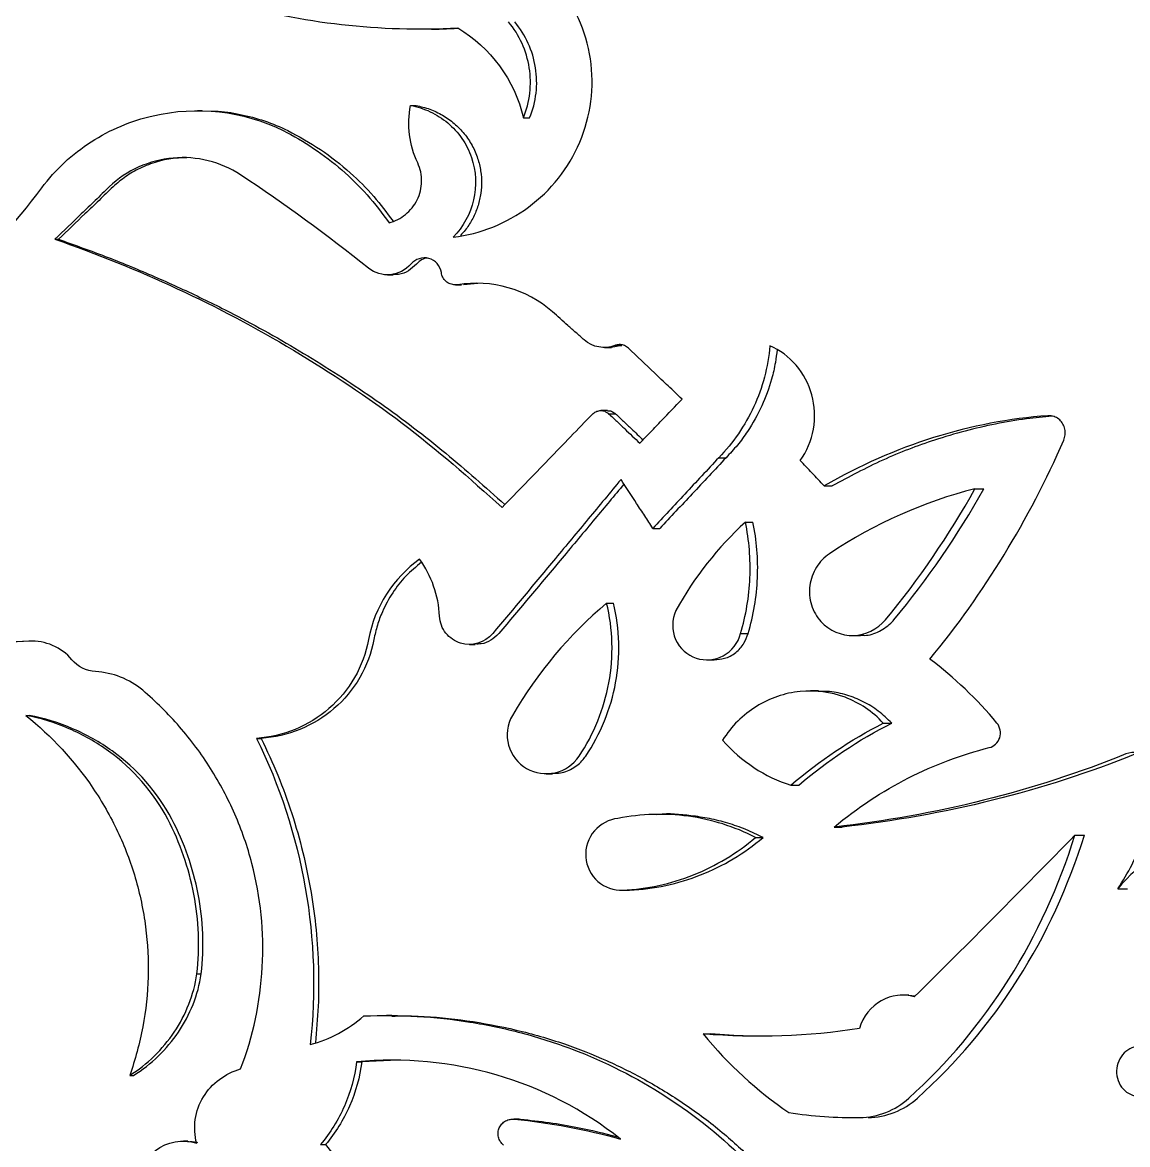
# Model space of a CAD drawing. Header units: millimetres. Extents: x 8 to 586, y 8 to 412.
# Drawn here: x 250.58 to 261.48, y 246.05 to 257.11 of the extents above; entities that cross this region are included whole.
import ezdxf

# ---------------------------------------------------------------- set-up
doc = ezdxf.new("R2010")
doc.units = ezdxf.units.MM
doc.layers.add('OUTLINE', color=7, linetype='Continuous', lineweight=25)

msp = doc.modelspace()

# ---------------------------------------------------------------- linework, layer by layer
at = {"layer": 'OUTLINE'}
for p, q in [((254.50418, 257.0429), (254.55987, 257.0429)), ((254.40645, 256.28912), (254.46124, 256.28912)), ((252.34831, 256.2374), (252.30542, 256.2374)), ((255.52031, 256.16594), (255.58164, 256.16594)), ((250.90006, 254.97036), (250.93428, 254.97036)), ((254.17938, 254.61879), (254.23423, 254.61879)), ((254.84975, 254.52033), (254.90873, 254.52033)), ((255.07167, 254.53444), (254.93053, 254.52212)), ((256.32035, 253.90296), (256.38788, 253.90296)), ((256.4895, 253.92276), (256.38685, 253.90334)), ((256.42276, 253.92276), (256.4895, 253.92276)), ((256.34921, 253.28107), (256.28219, 253.28107)), ((256.36066, 253.25061), (256.42707, 253.25061)), ((257.44585, 252.81644), (257.51866, 252.81644)), ((258.48733, 252.53788), (258.5663, 252.53788)), ((259.97261, 252.51028), (260.06033, 252.51028)), ((256.79586, 252.12039), (256.86488, 252.12039)), ((257.70949, 252.18234), (257.78389, 252.18234)), ((256.34099, 251.38363), (256.40737, 251.38363)), ((257.66223, 251.08443), (257.73642, 251.08443)), ((258.76409, 251.06393), (258.84535, 251.06393)), ((254.98696, 250.97607), (255.04577, 250.97607)), ((257.32986, 250.82395), (257.4026, 250.82395)), ((258.42871, 250.51725), (258.34979, 250.51725)), ((250.61352, 250.27692), (250.64616, 250.27692)), ((259.06903, 250.19953), (259.15155, 250.19953)), ((252.88874, 250.04916), (252.93481, 250.04916)), ((255.74425, 249.70207), (255.80762, 249.70207)), ((258.15732, 249.58858), (258.2345, 249.58858)), ((256.92792, 249.30121), (256.85562, 249.30121)), ((258.58478, 249.1757), (258.6645, 249.1757)), ((260.95892, 249.09733), (261.05266, 249.09733)), ((257.80891, 249.07377), (257.88405, 249.07377)), ((256.50022, 248.55347), (256.56767, 248.55347)), ((261.38149, 248.56563), (261.47776, 248.56563)), ((252.30117, 247.72775), (252.34384, 247.72775)), ((259.32077, 247.51796), (259.23651, 247.51796)), ((259.38101, 247.50932), (259.31993, 247.51473)), ((254.22347, 247.31827), (254.16895, 247.31827)), ((257.29361, 247.13638), (257.36582, 247.13638)), ((253.87409, 246.86103), (253.92609, 246.86103)), ((254.28284, 246.87642), (253.92609, 246.86103)), ((251.63745, 246.72759), (251.67622, 246.72759)), ((255.47987, 246.29715), (255.42454, 246.29715)), ((255.43075, 246.29666), (255.49198, 246.29666)), ((258.78912, 246.31228), (258.87166, 246.31228)), ((252.21078, 246.07989), (252.16851, 246.07989)), ((253.51921, 246.04608), (253.56913, 246.04608))]:
    msp.add_line(p, q, dxfattribs=at)
for points, knots in [([(250.49279, 258.3164), (250.81648, 258.08848), (251.15467, 257.89161), (251.85776, 257.55643), (252.22594, 257.41735), (252.97119, 257.20446), (253.34741, 257.13016), (254.10646, 257.04391), (254.4913, 257.03215), (254.8739, 257.0529)], [0, 0, 0, 0, 0.25, 0.25, 0.5, 0.5, 0.75, 0.75, 1, 1, 1, 1]), ([(254.82842, 254.99025), (254.96279, 255.00728), (255.09236, 255.04074), (255.3421, 255.14016), (255.46246, 255.20691), (255.67952, 255.3676), (255.77943, 255.46378), (255.95014, 255.67937), (256.02068, 255.79739), (256.13018, 256.05539), (256.16678, 256.19034), (256.20257, 256.46766), (256.20119, 256.6101), (256.16027, 256.88527), (256.12004, 257.02147), (256.00669, 257.27252), (255.9326, 257.39045), (255.84439, 257.49617)], [0, 0, 0, 0, 0.125, 0.125, 0.25, 0.25, 0.375, 0.375, 0.5, 0.5, 0.625, 0.625, 0.75, 0.75, 0.875, 0.875, 1, 1, 1, 1]), ([(255.52031, 256.16594), (255.58459, 256.32261), (255.6041, 256.4955), (255.55218, 256.82687), (255.48067, 256.98436), (255.37411, 257.11175)], [0, 0, 0, 0, 0.5, 0.5, 1, 1, 1, 1]), ([(255.58165, 256.16594), (255.64628, 256.32258), (255.66595, 256.49561), (255.61359, 256.82721), (255.54153, 256.98461), (255.43456, 257.11175)], [0, 0, 0, 0, 0.5, 0.5, 1, 1, 1, 1]), ([(254.5599, 257.04351), (254.56479, 257.0433), (254.67055, 257.03884), (254.77581, 257.04524), (254.8762, 257.05135)], [0, 0, 0, 0, 0.04626544, 1, 1, 1, 1]), ([(250.77026, 255.47719), (250.90541, 255.65844), (251.06975, 255.80984), (251.44626, 256.05177), (251.65205, 256.13768), (252.2989, 256.28705), (252.75329, 256.23736), (253.14995, 256.04277)], [0, 0, 0, 0, 0.25, 0.25, 0.5, 0.5, 1, 1, 1, 1]), ([(254.47778, 255.72219), (254.43651, 255.80957), (254.40903, 255.90342), (254.38486, 256.09678), (254.38817, 256.19327), (254.40645, 256.28913)], [0, 0, 0, 0, 0.5, 0.5, 1, 1, 1, 1]), ([(254.40645, 256.28913), (254.47407, 256.27645), (254.53899, 256.25615), (254.66276, 256.19842), (254.72156, 256.16061), (254.82648, 256.07231), (254.87422, 256.02048), (254.95328, 255.90588), (254.98468, 255.84369), (255.05358, 255.64189), (255.06082, 255.4952), (254.99716, 255.2196), (254.92608, 255.09163), (254.82842, 254.99025)], [0, 0, 0, 0, 0.125, 0.125, 0.25, 0.25, 0.375, 0.375, 0.5, 0.5, 0.75, 0.75, 1, 1, 1, 1]), ([(254.46124, 256.28912), (254.50675, 256.27841), (254.59773, 256.25698), (254.72535, 256.19601), (254.84074, 256.11372), (254.93947, 256.013), (255.01733, 255.89656), (255.07153, 255.77252), (255.10206, 255.64387), (255.11068, 255.51691), (255.09786, 255.39194), (255.06613, 255.27227), (255.01511, 255.16019), (254.95802, 255.07088), (254.91493, 255.02318), (254.89897, 255.00551)], [0, 0, 0, 0, 0.08636271, 0.17266128, 0.25921747, 0.34574421, 0.42870384, 0.5116483, 0.58785034, 0.66403588, 0.73727254, 0.81052061, 0.88371722, 0.95694158, 1, 1, 1, 1]), ([(252.43988, 256.23232), (252.45337, 256.23267), (252.54991, 256.23512), (252.7278, 256.20257), (252.96961, 256.14368), (253.12155, 256.07637), (253.19736, 256.04278)], [0, 0, 0, 0, 0.05130492, 0.36715041, 0.68422299, 1, 1, 1, 1]), ([(253.14995, 256.04277), (253.35818, 255.93723), (253.55294, 255.80653), (253.90584, 255.49925), (254.06181, 255.32496), (254.19523, 255.13047)], [0, 0, 0, 0, 0.5, 0.5, 1, 1, 1, 1]), ([(253.19736, 256.04278), (253.30631, 255.98275), (253.52421, 255.86269), (253.80517, 255.63932), (254.04559, 255.40265), (254.17264, 255.23189), (254.23426, 255.14907)], [0, 0, 0, 0, 0.27050851, 0.54103174, 0.77737772, 1, 1, 1, 1]), ([(252.73114, 255.60467), (252.53458, 255.73454), (252.30025, 255.79162), (251.83223, 255.74993), (251.60866, 255.65111), (251.43615, 255.48598)], [0, 0, 0, 0, 0.5, 0.5, 1, 1, 1, 1]), ([(252.20075, 255.77129), (252.16396, 255.7716), (252.066, 255.7724), (251.90876, 255.73859), (251.74329, 255.67658), (251.59581, 255.59197), (251.51428, 255.52131), (251.47352, 255.48598)], [0, 0, 0, 0, 0.13859934, 0.36897365, 0.59931316, 0.79967569, 1, 1, 1, 1]), ([(254.19523, 255.13047), (254.25433, 255.14719), (254.30951, 255.17531), (254.40539, 255.2528), (254.44547, 255.3022), (254.50074, 255.41382), (254.51596, 255.47681), (254.5174, 255.6024), (254.50402, 255.66497), (254.47778, 255.72219)], [0, 0, 0, 0, 0.25, 0.25, 0.5, 0.5, 0.75, 0.75, 1, 1, 1, 1]), ([(248.78884, 253.7656), (249.17772, 253.97398), (249.5428, 254.22371), (250.21029, 254.79905), (250.50929, 255.12116), (250.77026, 255.47719)], [0, 0, 0, 0, 0.5, 0.5, 1, 1, 1, 1]), ([(251.43615, 255.48598), (251.39021, 255.44174), (251.34425, 255.39749), (251.29827, 255.35325), (251.2523, 255.30901), (251.20631, 255.26476), (251.1603, 255.22052), (251.0736, 255.13713), (250.98686, 255.05374), (250.90006, 254.97035)], [0, 0, 0, 0, 0.000192735964, 0.000192735964, 0.000192735964, 0.000385471928, 0.000385471928, 0.000385471928, 0.000748702804, 0.000748702804, 0.000748702804, 0.000748702804]), ([(251.47352, 255.48598), (251.42744, 255.44187), (251.38136, 255.39777), (251.33525, 255.35366), (251.28915, 255.30955), (251.24304, 255.26544), (251.19691, 255.22133), (251.10941, 255.13768), (251.02187, 255.05402), (250.93428, 254.97035)], [0, 0, 0, 0, 0.000192735964, 0.000192735964, 0.000192735964, 0.000385471927, 0.000385471927, 0.000385471927, 0.000751018893, 0.000751018893, 0.000751018893, 0.000751018893]), ([(250.90006, 254.97035), (251.31205, 254.82682), (251.71466, 254.66499), (252.4997, 254.30038), (252.88303, 254.09762), (253.62286, 253.65481), (253.98201, 253.41581), (254.66796, 252.89762), (254.98986, 252.61295), (255.30914, 252.32672)], [0, 0, 0, 0, 0.25, 0.25, 0.5, 0.5, 0.75, 0.75, 1, 1, 1, 1]), ([(250.93428, 254.97036), (251.08904, 254.91506), (251.39855, 254.80448), (251.85446, 254.6173), (252.30318, 254.41355), (252.83619, 254.14601), (253.44396, 253.7994), (254.11819, 253.3589), (254.75113, 252.87642), (255.14484, 252.52592), (255.33673, 252.35508)], [0, 0, 0, 0, 0.094761603, 0.189520502, 0.284846525, 0.380173315, 0.535580007, 0.691606615, 0.849692347, 1, 1, 1, 1]), ([(254.71089, 254.64127), (254.70177, 254.70843), (254.65005, 254.76443), (254.52561, 254.7976), (254.45475, 254.77604), (254.41083, 254.72557)], [0, 0, 0, 0, 0.5, 0.5, 1, 1, 1, 1]), ([(254.57271, 254.78293), (254.56826, 254.78279), (254.54357, 254.78202), (254.50458, 254.76252), (254.47768, 254.73695), (254.4657, 254.72556)], [0, 0, 0, 0, 0.10889032, 0.60336044, 1, 1, 1, 1]), ([(254.41083, 254.72557), (254.3592, 254.66489), (254.2854, 254.62743), (254.13209, 254.61287), (254.05334, 254.63594), (253.99149, 254.68461)], [0, 0, 0, 0, 0.5, 0.5, 1, 1, 1, 1]), ([(254.4657, 254.72556), (254.44045, 254.70172), (254.38997, 254.65405), (254.30521, 254.6206), (254.2522, 254.62253), (254.2332, 254.62322)], [0, 0, 0, 0, 0.39111426, 0.78187365, 1, 1, 1, 1]), ([(254.87293, 254.52211), (254.8563, 254.51952), (254.83904, 254.51976), (254.82255, 254.523), (254.80603, 254.52625), (254.78983, 254.5326), (254.77542, 254.54159), (254.76157, 254.55024), (254.74898, 254.56158), (254.73885, 254.57469), (254.72911, 254.5873), (254.72139, 254.60193), (254.71642, 254.61729), (254.71391, 254.62508), (254.71205, 254.63314), (254.71089, 254.64127)], [0, 0, 0, 0, 0.000052610437, 0.000052610437, 0.000052610437, 0.000105355092, 0.000105355092, 0.000105355092, 0.00015606583, 0.00015606583, 0.00015606583, 0.000204824071, 0.000204824071, 0.000204824071, 0.000229251408, 0.000229251408, 0.000229251408, 0.000229251408]), ([(256.11918, 253.9773), (256.09242, 254.00115), (256.06565, 254.02501), (256.03887, 254.04886), (256.01209, 254.07271), (255.98529, 254.09656), (255.95848, 254.12042), (255.90836, 254.16501), (255.8582, 254.20961), (255.80799, 254.2542)], [0, 0, 0, 0, 0.000111459951, 0.000111459951, 0.000111459951, 0.000222919901, 0.000222919901, 0.000222919901, 0.0004313199, 0.0004313199, 0.0004313199, 0.0004313199]), ([(256.55538, 253.89698), (256.54456, 253.90711), (256.53196, 253.91542), (256.51856, 253.92116), (256.50516, 253.92689), (256.49063, 253.9302), (256.47616, 253.93096), (256.46153, 253.93172), (256.44659, 253.92991), (256.4324, 253.92587), (256.42916, 253.92495), (256.42594, 253.92391), (256.42276, 253.92276)], [0, 0, 0, 0, 0.000046148772, 0.000046148772, 0.000046148772, 0.000092286431, 0.000092286431, 0.000092286431, 0.000138890023, 0.000138890023, 0.000138890023, 0.000149422579, 0.000149422579, 0.000149422579, 0.000149422579]), ([(257.08452, 253.39368), (257.03915, 253.43698), (256.99374, 253.48028), (256.9483, 253.52358), (256.90285, 253.56688), (256.85737, 253.61018), (256.81184, 253.65347), (256.72649, 253.73465), (256.641, 253.81582), (256.55538, 253.89698)], [0, 0, 0, 0, 0.000195905756, 0.000195905756, 0.000195905756, 0.000391811513, 0.000391811513, 0.000391811513, 0.000759095372, 0.000759095372, 0.000759095372, 0.000759095372]), ([(257.95096, 253.92054), (257.93284, 253.71108), (257.8777, 253.50625), (257.70614, 253.13364), (257.58809, 252.96211), (257.44585, 252.81643)], [0, 0, 0, 0, 0.5, 0.5, 1, 1, 1, 1]), ([(258.02145, 253.88131), (258.01655, 253.83932), (258.00516, 253.74166), (257.96038, 253.55392), (257.87596, 253.32114), (257.75501, 253.10626), (257.63244, 252.9387), (257.5567, 252.85732), (257.51866, 252.81644)], [0, 0, 0, 0, 0.10435504, 0.24270264, 0.47664479, 0.71728198, 0.8580046, 1, 1, 1, 1]), ([(258.25004, 252.78828), (258.31475, 252.88011), (258.35938, 252.98664), (258.3994, 253.2098), (258.39442, 253.32701), (258.33501, 253.5449), (258.28066, 253.64592), (258.13733, 253.8117), (258.04898, 253.87674), (257.95096, 253.92054)], [0, 0, 0, 0, 0.25, 0.25, 0.5, 0.5, 0.75, 0.75, 1, 1, 1, 1]), ([(256.66796, 252.95933), (256.70377, 252.9966), (256.73956, 253.03386), (256.77533, 253.07112), (256.8111, 253.10838), (256.84686, 253.14565), (256.88259, 253.18291), (256.94997, 253.25317), (257.01728, 253.32343), (257.08452, 253.39368)], [0, 0, 0, 0, 0.000159221101, 0.000159221101, 0.000159221101, 0.000318442202, 0.000318442202, 0.000318442202, 0.000618680764, 0.000618680764, 0.000618680764, 0.000618680764]), ([(255.30914, 252.32672), (255.38596, 252.40563), (255.46271, 252.48455), (255.53937, 252.56346), (255.61604, 252.64237), (255.69263, 252.72128), (255.76914, 252.80019), (255.91336, 252.94892), (256.0573, 253.09765), (256.20093, 253.24636)], [0, 0, 0, 0, 0.00033713665, 0.00033713665, 0.00033713665, 0.00067427331, 0.00067427331, 0.00067427331, 0.00130977163, 0.00130977163, 0.00130977163, 0.00130977163]), ([(256.20093, 253.24636), (256.21061, 253.25605), (256.22195, 253.26416), (256.23407, 253.26996), (256.2462, 253.27576), (256.25944, 253.2794), (256.27267, 253.28061), (256.28579, 253.28181), (256.29926, 253.28064), (256.31199, 253.27724), (256.32491, 253.27379), (256.33741, 253.26794), (256.34852, 253.26022), (256.35275, 253.25729), (256.35681, 253.25407), (256.36066, 253.25061)], [0, 0, 0, 0, 0.000042122339, 0.000042122339, 0.000042122339, 0.000084278057, 0.000084278057, 0.000084278057, 0.000126089647, 0.000126089647, 0.000126089647, 0.000168495777, 0.000168495777, 0.000168495777, 0.00018442889, 0.00018442889, 0.00018442889, 0.00018442889]), ([(256.34869, 253.27975), (256.35873, 253.2795), (256.38235, 253.27893), (256.40884, 253.26566), (256.42325, 253.25377), (256.42707, 253.25061)], [0, 0, 0, 0, 0.3518118, 0.82818984, 1, 1, 1, 1]), ([(256.36066, 253.25061), (256.38715, 253.22555), (256.41363, 253.20049), (256.44009, 253.17542), (256.46656, 253.15036), (256.49301, 253.1253), (256.51945, 253.10024), (256.56899, 253.05327), (256.61849, 253.0063), (256.66795, 252.95933)], [0, 0, 0, 0, 0.000113388069, 0.000113388069, 0.000113388069, 0.000226776139, 0.000226776139, 0.000226776139, 0.000439269856, 0.000439269856, 0.000439269856, 0.000439269856]), ([(256.42707, 253.25061), (256.45362, 253.22563), (256.50672, 253.17568), (256.59787, 253.08984), (256.66236, 253.02898), (256.70038, 252.99309)], [0, 0, 0, 0, 0.29101065, 0.58201981, 1, 1, 1, 1]), ([(260.69278, 253.23054), (260.31514, 253.20316), (259.93692, 253.13094), (259.19437, 252.89843), (258.83364, 252.73962), (258.48734, 252.53788)], [0, 0, 0, 0, 0.5, 0.5, 1, 1, 1, 1]), ([(260.73329, 253.22522), (260.64922, 253.21754), (260.4636, 253.20058), (260.17693, 253.15132), (259.87419, 253.08214), (259.5013, 252.97152), (259.05913, 252.80387), (258.73115, 252.62685), (258.5663, 252.53788)], [0, 0, 0, 0, 0.11347077, 0.25051738, 0.38711511, 0.52416768, 0.76084661, 1, 1, 1, 1]), ([(260.84794, 252.99024), (260.85506, 253.00673), (260.85979, 253.02479), (260.86171, 253.04294), (260.86363, 253.06109), (260.86279, 253.07983), (260.85927, 253.0976), (260.85576, 253.11532), (260.84949, 253.13256), (260.84101, 253.14794), (260.83246, 253.16344), (260.82142, 253.17744), (260.80888, 253.18898), (260.79592, 253.20091), (260.78105, 253.21053), (260.76542, 253.2174), (260.74843, 253.22487), (260.73013, 253.22927), (260.71184, 253.23045), (260.7055, 253.23086), (260.69913, 253.23089), (260.69278, 253.23054)], [0, 0, 0, 0, 0.000054774487, 0.000054774487, 0.000054774487, 0.000109564987, 0.000109564987, 0.000109564987, 0.000164193668, 0.000164193668, 0.000164193668, 0.000219265403, 0.000219265403, 0.000219265403, 0.000276151609, 0.000276151609, 0.000276151609, 0.00033805275, 0.00033805275, 0.00033805275, 0.000359283254, 0.000359283254, 0.000359283254, 0.000359283254]), ([(257.44585, 252.81643), (257.3903, 252.75676), (257.33471, 252.69708), (257.27907, 252.63739), (257.22342, 252.57771), (257.16773, 252.51803), (257.11199, 252.45834), (257.00679, 252.3457), (256.90141, 252.23305), (256.79586, 252.1204)], [0, 0, 0, 0, 0.0002519877, 0.0002519877, 0.0002519877, 0.000503975401, 0.000503975401, 0.000503975401, 0.000979539451, 0.000979539451, 0.000979539451, 0.000979539451]), ([(257.51866, 252.81643), (257.46296, 252.75693), (257.40721, 252.69742), (257.3514, 252.63791), (257.2956, 252.57841), (257.23974, 252.5189), (257.18384, 252.45938), (257.0777, 252.3464), (256.97138, 252.2334), (256.86488, 252.1204)], [0, 0, 0, 0, 0.0002519877, 0.0002519877, 0.0002519877, 0.000503975401, 0.000503975401, 0.000503975401, 0.000982398597, 0.000982398597, 0.000982398597, 0.000982398597]), ([(258.48734, 252.53788), (258.467, 252.55938), (258.44665, 252.58088), (258.42629, 252.60238), (258.40594, 252.62388), (258.38557, 252.64538), (258.36519, 252.66688), (258.32684, 252.70735), (258.28846, 252.74782), (258.25004, 252.78828)], [0, 0, 0, 0, 0.000093050165, 0.000093050165, 0.000093050165, 0.00018610033, 0.00018610033, 0.00018610033, 0.000361244259, 0.000361244259, 0.000361244259, 0.000361244259]), ([(256.48284, 252.60285), (256.37533, 252.47296), (256.26766, 252.34306), (256.15982, 252.21316), (256.05199, 252.08325), (255.94399, 251.95334), (255.83584, 251.82342), (255.6303, 251.57652), (255.4242, 251.32959), (255.21757, 251.08263)], [0, 0, 0, 0, 0.00051667853, 0.00051667853, 0.00051667853, 0.00103335706, 0.00103335706, 0.00103335706, 0.00201527597, 0.00201527597, 0.00201527597, 0.00201527597]), ([(256.51224, 252.55758), (256.41686, 252.4431), (256.2135, 252.19906), (255.80244, 251.70744), (255.48542, 251.33023), (255.27734, 251.08263)], [0, 0, 0, 0, 0.23288096, 0.49646811, 1, 1, 1, 1]), ([(256.79586, 252.1204), (256.76933, 252.16138), (256.74278, 252.20236), (256.71622, 252.24333), (256.68966, 252.28431), (256.66309, 252.32529), (256.6365, 252.36627), (256.58533, 252.44513), (256.53411, 252.52399), (256.48284, 252.60285)], [0, 0, 0, 0, 0.000149972881, 0.000149972881, 0.000149972881, 0.000299945763, 0.000299945763, 0.000299945763, 0.000588575333, 0.000588575333, 0.000588575333, 0.000588575333]), ([(257.66223, 251.08443), (257.71465, 251.26207), (257.74555, 251.44608), (257.76141, 251.81751), (257.74656, 252.00117), (257.70949, 252.18233)], [0, 0, 0, 0, 0.5, 0.5, 1, 1, 1, 1]), ([(257.73642, 251.08443), (257.78911, 251.26201), (257.82021, 251.44603), (257.83614, 251.81753), (257.82119, 252.0012), (257.78389, 252.18233)], [0, 0, 0, 0, 0.5, 0.5, 1, 1, 1, 1]), ([(258.5379, 251.86993), (258.48666, 251.83546), (258.4424, 251.79003), (258.3753, 251.68277), (258.35278, 251.62059), (258.33614, 251.49289), (258.34185, 251.42681), (258.38025, 251.304), (258.41273, 251.24819), (258.53729, 251.11075), (258.65686, 251.06103), (258.89373, 251.06708), (259.01018, 251.12276), (259.09123, 251.21929)], [0, 0, 0, 0, 0.125, 0.125, 0.25, 0.25, 0.375, 0.375, 0.5, 0.5, 0.75, 0.75, 1, 1, 1, 1]), ([(254.51663, 251.78598), (254.46225, 251.74184), (254.35491, 251.65472), (254.22626, 251.48677), (254.13565, 251.32208), (254.07615, 251.16536), (254.05561, 251.07154), (254.04527, 251.02429)], [0, 0, 0, 0, 0.23135189, 0.4566599, 0.68856214, 0.84314842, 1, 1, 1, 1]), ([(256.06933, 249.87454), (256.21527, 250.0924), (256.31648, 250.34099), (256.38665, 250.72812), (256.39722, 250.86176), (256.38959, 251.125), (256.37184, 251.25505), (256.34099, 251.38364)], [0, 0, 0, 0, 0.5, 0.5, 0.75, 0.75, 1, 1, 1, 1]), ([(256.13417, 249.87454), (256.28077, 250.0921), (256.38264, 250.34059), (256.4533, 250.72788), (256.46395, 250.86163), (256.45627, 251.12495), (256.43841, 251.25503), (256.40737, 251.38364)], [0, 0, 0, 0, 0.5, 0.5, 0.75, 0.75, 1, 1, 1, 1]), ([(257.02355, 251.31009), (256.98268, 251.2208), (256.9821, 251.11376), (257.06016, 250.93745), (257.13695, 250.86992), (257.31146, 250.81214), (257.40954, 250.82071), (257.57231, 250.90831), (257.63704, 250.98895), (257.66223, 251.08443)], [0, 0, 0, 0, 0.25, 0.25, 0.5, 0.5, 0.75, 0.75, 1, 1, 1, 1]), ([(255.21757, 251.08263), (255.13987, 250.99043), (255.01002, 250.95521), (254.84406, 251.00633), (254.79317, 251.04013), (254.71879, 251.13372), (254.69635, 251.19191), (254.69295, 251.25309)], [0, 0, 0, 0, 0.5, 0.5, 0.75, 0.75, 1, 1, 1, 1]), ([(258.84572, 251.06895), (258.85817, 251.06744), (258.92138, 251.05977), (259.03419, 251.10119), (259.12759, 251.16642), (259.1682, 251.21285), (259.17383, 251.21929)], [0, 0, 0, 0, 0.10233892, 0.51992825, 0.93345021, 1, 1, 1, 1]), ([(250.65486, 251.00716), (250.4842, 250.99792), (250.13535, 250.97903), (249.46468, 250.93194), (248.96424, 250.88458), (248.64262, 250.85415)], [0, 0, 0, 0, 0.25498908, 0.52121211, 1, 1, 1, 1]), ([(253.99272, 251.02429), (253.96856, 250.8911), (253.92232, 250.76571), (253.78832, 250.53308), (253.70323, 250.43083), (253.5025, 250.25737), (253.38988, 250.1888), (253.14648, 250.08909), (253.01997, 250.05935), (252.88874, 250.04917)], [0, 0, 0, 0, 0.25, 0.25, 0.5, 0.5, 0.75, 0.75, 1, 1, 1, 1]), ([(254.04527, 251.02429), (254.02089, 250.89068), (253.97415, 250.76492), (253.83896, 250.53207), (253.75307, 250.42975), (253.55111, 250.25664), (253.43772, 250.18821), (253.19342, 250.08894), (253.06647, 250.05933), (252.93481, 250.04917)], [0, 0, 0, 0, 0.25, 0.25, 0.5, 0.5, 0.75, 0.75, 1, 1, 1, 1]), ([(255.27734, 251.08263), (255.25253, 251.05908), (255.20296, 251.01202), (255.11882, 250.9784), (255.06557, 250.97997), (255.04568, 250.98056)], [0, 0, 0, 0, 0.38561553, 0.77049068, 1, 1, 1, 1]), ([(257.40228, 250.82704), (257.4363, 250.82872), (257.51154, 250.83242), (257.61583, 250.89013), (257.69832, 250.97812), (257.72449, 251.05114), (257.73642, 251.08443)], [0, 0, 0, 0, 0.22993346, 0.50851213, 0.77592425, 1, 1, 1, 1]), ([(252.73188, 246.7911), (252.85508, 247.11512), (252.9263, 247.44992), (252.9644, 248.14124), (252.92983, 248.48376), (252.79926, 248.98302), (252.74237, 249.14666), (252.6061, 249.45903), (252.52639, 249.60918), (252.34396, 249.89758), (252.24088, 250.0359), (252.01753, 250.29296), (251.89664, 250.41278), (251.76653, 250.52395)], [0, 0, 0, 0, 0.25, 0.25, 0.5, 0.5, 0.625, 0.625, 0.75, 0.75, 0.875, 0.875, 1, 1, 1, 1]), ([(259.06903, 250.19953), (259.01579, 250.25734), (258.95767, 250.3076), (258.83151, 250.39289), (258.76271, 250.42806), (258.55107, 250.50772), (258.39791, 250.52727), (258.17318, 250.50442), (258.09762, 250.4883), (257.95312, 250.43899), (257.88395, 250.40603), (257.68547, 250.28298), (257.57091, 250.17019), (257.48425, 250.0328)], [0, 0, 0, 0, 0.125, 0.125, 0.25, 0.25, 0.5, 0.5, 0.625, 0.625, 0.75, 0.75, 1, 1, 1, 1]), ([(259.15155, 250.19953), (259.10886, 250.24111), (259.02347, 250.32426), (258.87271, 250.41649), (258.71074, 250.47991), (258.56074, 250.51446), (258.46546, 250.51371), (258.42798, 250.51342)], [0, 0, 0, 0, 0.21539174, 0.43078144, 0.6457399, 0.86068047, 1, 1, 1, 1]), ([(250.61352, 250.27692), (250.86987, 250.07037), (251.09071, 249.83193), (251.36664, 249.42392), (251.44879, 249.28008), (251.58809, 248.98482), (251.64604, 248.83229), (251.73857, 248.51742), (251.77325, 248.35385), (251.8155, 248.02768), (251.82356, 247.86402), (251.81442, 247.53563), (251.79702, 247.36964), (251.73611, 247.04396), (251.69285, 246.88427), (251.63745, 246.72758)], [0, 0, 0, 0, 0.25, 0.25, 0.375, 0.375, 0.5, 0.5, 0.625, 0.625, 0.75, 0.75, 0.875, 0.875, 1, 1, 1, 1]), ([(252.01345, 249.2522), (251.87243, 249.52062), (251.66964, 249.75081), (251.30877, 250.01204), (251.17689, 250.08662), (250.90333, 250.20417), (250.76113, 250.24796), (250.61352, 250.27692)], [0, 0, 0, 0, 0.5, 0.5, 0.75, 0.75, 1, 1, 1, 1]), ([(252.05438, 249.2522), (251.91216, 249.52128), (251.70775, 249.75156), (251.34464, 250.01258), (251.21203, 250.08702), (250.93717, 250.20433), (250.79435, 250.24801), (250.64616, 250.27692)], [0, 0, 0, 0, 0.5, 0.5, 0.75, 0.75, 1, 1, 1, 1]), ([(255.41139, 250.27556), (255.36066, 250.18763), (255.34673, 250.07892), (255.40072, 249.88531), (255.46738, 249.80191), (255.63692, 249.70483), (255.73753, 249.69021), (255.92707, 249.73351), (256.01244, 249.79116), (256.06933, 249.87454)], [0, 0, 0, 0, 0.25, 0.25, 0.5, 0.5, 0.75, 0.75, 1, 1, 1, 1]), ([(260.11462, 249.95865), (260.16051, 249.97069), (260.20092, 250.00723), (260.23285, 250.1049), (260.22128, 250.16251), (260.19012, 250.20145)], [0, 0, 0, 0, 0.5, 0.5, 1, 1, 1, 1]), ([(252.88874, 250.04917), (253.11769, 249.58539), (253.27956, 249.08965), (253.45872, 248.06558), (253.4753, 247.54901), (253.41783, 247.03083)], [0, 0, 0, 0, 0.5, 0.5, 1, 1, 1, 1]), ([(252.93481, 250.04916), (252.99133, 249.92898), (253.10469, 249.68795), (253.24043, 249.31133), (253.35032, 248.92527), (253.42896, 248.54145), (253.47917, 248.16215), (253.5024, 247.78778), (253.50175, 247.41541), (253.47936, 247.16854), (253.46843, 247.04796)], [0, 0, 0, 0, 0.12951514, 0.25975375, 0.38927124, 0.51952389, 0.63979611, 0.76006076, 0.88280397, 1, 1, 1, 1]), ([(255.80749, 249.70792), (255.8339, 249.70711), (255.90708, 249.70485), (256.01959, 249.75513), (256.09754, 249.82322), (256.12945, 249.86792), (256.13417, 249.87453)], [0, 0, 0, 0, 0.20884914, 0.5787704, 0.93774117, 1, 1, 1, 1]), ([(258.58478, 249.1757), (258.81302, 249.36613), (259.05896, 249.5281), (259.57436, 249.79076), (259.8412, 249.89043), (260.11462, 249.95865)], [0, 0, 0, 0, 0.5, 0.5, 1, 1, 1, 1]), ([(261.773, 249.62013), (261.77963, 249.66556), (261.77514, 249.71218), (261.74528, 249.79576), (261.71964, 249.83272), (261.62453, 249.91331), (261.53719, 249.92639), (261.46081, 249.89649)], [0, 0, 0, 0, 0.25, 0.25, 0.5, 0.5, 1, 1, 1, 1]), ([(261.38149, 248.56564), (261.48348, 248.72062), (261.56867, 248.88884), (261.70087, 249.24472), (261.74707, 249.42945), (261.773, 249.62013)], [0, 0, 0, 0, 0.5, 0.5, 1, 1, 1, 1]), ([(252.30117, 247.72776), (252.33007, 247.99037), (252.31939, 248.25577), (252.22083, 248.7734), (252.13486, 249.01966), (252.01345, 249.2522)], [0, 0, 0, 0, 0.5, 0.5, 1, 1, 1, 1]), ([(252.34384, 247.72776), (252.37292, 247.99046), (252.36214, 248.256), (252.26291, 248.77372), (252.1764, 249.01987), (252.05438, 249.2522)], [0, 0, 0, 0, 0.5, 0.5, 1, 1, 1, 1]), ([(256.45261, 249.26074), (256.36428, 249.25022), (256.2805, 249.20777), (256.16051, 249.06823), (256.12819, 248.97303), (256.14155, 248.78738), (256.18687, 248.69878), (256.32321, 248.58037), (256.41147, 248.55074), (256.50022, 248.55347)], [0, 0, 0, 0, 0.25, 0.25, 0.5, 0.5, 0.75, 0.75, 1, 1, 1, 1]), ([(257.80891, 249.07377), (257.60098, 249.18046), (257.37737, 249.25056), (256.91631, 249.31341), (256.68387, 249.30607), (256.45261, 249.26074)], [0, 0, 0, 0, 0.5, 0.5, 1, 1, 1, 1]), ([(257.88405, 249.07377), (257.82768, 249.10075), (257.71453, 249.15489), (257.53749, 249.21574), (257.35613, 249.2619), (257.12737, 249.29549), (256.95088, 249.31191), (256.838, 249.29825), (256.83255, 249.29759)], [0, 0, 0, 0, 0.1721346, 0.34551161, 0.51643124, 0.68854793, 0.98496018, 1, 1, 1, 1]), ([(259.32129, 246.50325), (259.69837, 246.84429), (260.03047, 247.23859), (260.58459, 248.11584), (260.80246, 248.59044), (260.95892, 249.09733)], [0, 0, 0, 0, 0.5, 0.5, 1, 1, 1, 1]), ([(259.40551, 246.50325), (259.78423, 246.84377), (260.11815, 247.23767), (260.6757, 248.1149), (260.89508, 248.58972), (261.05266, 249.09733)], [0, 0, 0, 0, 0.5, 0.5, 1, 1, 1, 1]), ([(256.50022, 248.55347), (256.73876, 248.56548), (256.97363, 248.61614), (257.4183, 248.79238), (257.6237, 248.91583), (257.80891, 249.07377)], [0, 0, 0, 0, 0.5, 0.5, 1, 1, 1, 1]), ([(256.56767, 248.55347), (256.80741, 248.56547), (257.0435, 248.61604), (257.49075, 248.79218), (257.6975, 248.9156), (257.88405, 249.07377)], [0, 0, 0, 0, 0.5, 0.5, 1, 1, 1, 1]), ([(251.63745, 246.72758), (251.81181, 246.83799), (251.96276, 246.98405), (252.13379, 247.23965), (252.18289, 247.33225), (252.25831, 247.52479), (252.28495, 247.6246), (252.30117, 247.72776)], [0, 0, 0, 0, 0.5, 0.5, 0.75, 0.75, 1, 1, 1, 1]), ([(251.67622, 246.72758), (251.85122, 246.83774), (252.00298, 246.98352), (252.17516, 247.23908), (252.22464, 247.33174), (252.30064, 247.52445), (252.3275, 247.6244), (252.34384, 247.72776)], [0, 0, 0, 0, 0.5, 0.5, 0.75, 0.75, 1, 1, 1, 1]), ([(259.3741, 247.50245), (259.26561, 247.53295), (259.14868, 247.51966), (258.94811, 247.4071), (258.86868, 247.30841), (258.83382, 247.19005)], [0, 0, 0, 0, 0.5, 0.5, 1, 1, 1, 1]), ([(253.94579, 247.3136), (254.30132, 247.32845), (254.65011, 247.308), (255.1637, 247.22666), (255.33329, 247.19102), (255.66922, 247.10227), (255.83649, 247.04877), (256.3259, 246.86336), (256.63402, 246.70795), (257.21504, 246.33359), (257.48969, 246.1126), (257.73888, 245.86256)], [0, 0, 0, 0, 0.25, 0.25, 0.375, 0.375, 0.5, 0.5, 0.75, 0.75, 1, 1, 1, 1]), ([(254.22266, 247.31284), (254.30926, 247.31372), (254.55738, 247.31624), (254.96851, 247.2724), (255.45124, 247.18305), (255.91217, 247.04913), (256.34367, 246.87927), (256.74892, 246.6764), (257.13739, 246.43386), (257.49676, 246.16332), (257.71152, 245.95957), (257.81378, 245.86256)], [0, 0, 0, 0, 0.06463682, 0.18517369, 0.30969976, 0.43422292, 0.54739542, 0.66056753, 0.77725538, 0.89393915, 1, 1, 1, 1]), ([(257.9218, 247.11536), (257.85887, 247.11482), (257.67396, 247.11326), (257.48829, 247.12719), (257.36582, 247.13638)], [0, 0, 0, 0, 0.34036447, 1, 1, 1, 1]), ([(261.60457, 247.01517), (261.54599, 247.01581), (261.48836, 246.99303), (261.39941, 246.90446), (261.37066, 246.8398), (261.36771, 246.7068), (261.39182, 246.64034), (261.47514, 246.54853), (261.53241, 246.52319), (261.59094, 246.52129)], [0, 0, 0, 0, 0.25, 0.25, 0.5, 0.5, 0.75, 0.75, 1, 1, 1, 1]), ([(256.47681, 246.10015), (256.11204, 246.39155), (255.69322, 246.60551), (254.81277, 246.86091), (254.34229, 246.90504), (253.87409, 246.86103)], [0, 0, 0, 0, 0.5, 0.5, 1, 1, 1, 1]), ([(252.29845, 246.05844), (252.27779, 246.13551), (252.27316, 246.21581), (252.29599, 246.37263), (252.32375, 246.44883), (252.44639, 246.6503), (252.58149, 246.74874), (252.73188, 246.7911)], [0, 0, 0, 0, 0.25, 0.25, 0.5, 0.5, 1, 1, 1, 1]), ([(253.87409, 246.86103), (253.85567, 246.7107), (253.81532, 246.56398), (253.69432, 246.28784), (253.61522, 246.16105), (253.51921, 246.04607)], [0, 0, 0, 0, 0.5, 0.5, 1, 1, 1, 1]), ([(253.92609, 246.86103), (253.90754, 246.71054), (253.8669, 246.56372), (253.74512, 246.28756), (253.66558, 246.16088), (253.56913, 246.04607)], [0, 0, 0, 0, 0.5, 0.5, 1, 1, 1, 1]), ([(255.32491, 246.03916), (255.31233, 246.04903), (255.30115, 246.06125), (255.29239, 246.07493), (255.28361, 246.08863), (255.27702, 246.10419), (255.27332, 246.12027), (255.26977, 246.13566), (255.26878, 246.15197), (255.2705, 246.16775), (255.27216, 246.18295), (255.27637, 246.19807), (255.28271, 246.21189), (255.28907, 246.22577), (255.29774, 246.23871), (255.30798, 246.24976), (255.31858, 246.26119), (255.3311, 246.27089), (255.34454, 246.27831), (255.35879, 246.28618), (255.37441, 246.29168), (255.39023, 246.2946), (255.40357, 246.29705), (255.41728, 246.29772), (255.43075, 246.29666)], [0, 0, 0, 0, 0.00004961962, 0.00004961962, 0.00004961962, 0.000099375842, 0.000099375842, 0.000099375842, 0.000147006824, 0.000147006824, 0.000147006824, 0.000192854615, 0.000192854615, 0.000192854615, 0.000238885519, 0.000238885519, 0.000238885519, 0.000286470266, 0.000286470266, 0.000286470266, 0.000336956382, 0.000336956382, 0.000336956382, 0.000379318212, 0.000379318212, 0.000379318212, 0.000379318212]), ([(255.49198, 246.29666), (255.58632, 246.28605), (255.77501, 246.26482), (256.09397, 246.21209), (256.31458, 246.1564), (256.44375, 246.12379)], [0, 0, 0, 0, 0.29304527, 0.5860936, 1, 1, 1, 1]), ([(251.74424, 245.5979), (251.73112, 245.67029), (251.73828, 245.74522), (251.79029, 245.8809), (251.83562, 245.94168), (252.00491, 246.07637), (252.16153, 246.10269), (252.29845, 246.05844)], [0, 0, 0, 0, 0.25, 0.25, 0.5, 0.5, 1, 1, 1, 1]), ([(252.21021, 246.07381), (252.23941, 246.07543), (252.27165, 246.07722), (252.30235, 246.06877), (252.30526, 246.06797)], [0, 0, 0, 0, 0.90525499, 1, 1, 1, 1]), ([(253.56913, 246.04608), (253.63063, 245.9699), (253.75361, 245.81754), (253.9628, 245.60859), (254.1895, 245.41635), (254.43102, 245.24523), (254.68211, 245.09675), (254.94308, 244.96998), (255.21504, 244.8653), (255.49716, 244.78259), (255.78512, 244.72449), (256.04546, 244.69127), (256.20882, 244.68896), (256.2746, 244.68803)], [0, 0, 0, 0, 0.09181684, 0.18363117, 0.2782183, 0.37281177, 0.46458568, 0.55636039, 0.6506202, 0.74488444, 0.84028732, 0.93568674, 1, 1, 1, 1])]:
    msp.add_open_spline(points, degree=3, knots=knots, dxfattribs=at)
for points in [[(254.8739, 257.0529), (255.19373, 256.86139), (255.43429, 256.5409), (255.52031, 256.16594)], [(253.99149, 254.68461), (253.58659, 255.00977), (253.16595, 255.31661), (252.73114, 255.60467)], [(255.80799, 254.2542), (255.55304, 254.48022), (255.20678, 254.57507), (254.87293, 254.52211)], [(256.42276, 253.92276), (256.32055, 253.88362), (256.20268, 253.90432), (256.11918, 253.9773)], [(259.52856, 250.83088), (260.06162, 251.47824), (260.50593, 252.20539), (260.84794, 252.99024)], [(259.97261, 252.51028), (259.47257, 252.38373), (258.98565, 252.16825), (258.5379, 251.86993)], [(259.09123, 251.21929), (259.42218, 251.61889), (259.71733, 252.05105), (259.97261, 252.51028)], [(259.17383, 251.21929), (259.50653, 251.61868), (259.80344, 252.05081), (260.06033, 252.51028)], [(257.70949, 252.18233), (257.4386, 251.93455), (257.20507, 251.63977), (257.02355, 251.31009)], [(254.4971, 251.81763), (254.23856, 251.63138), (254.05117, 251.34541), (253.99272, 251.02429)], [(254.69295, 251.25309), (254.68342, 251.45708), (254.61364, 251.65414), (254.4971, 251.81763)], [(256.34099, 251.38364), (255.9742, 251.07457), (255.65696, 250.69964), (255.41139, 250.27556)], [(250.64461, 251.00843), (249.97208, 250.97464), (249.29716, 250.9232), (248.62174, 250.85415)], [(251.06751, 250.82496), (250.96509, 250.94974), (250.80493, 251.01556), (250.64461, 251.00843)], [(251.30037, 250.7085), (251.21099, 250.71419), (251.12544, 250.75558), (251.06751, 250.82496)], [(260.19012, 250.20145), (259.99291, 250.43815), (259.77066, 250.64894), (259.52856, 250.83088)], [(251.76653, 250.52395), (251.63597, 250.63501), (251.47083, 250.69847), (251.30037, 250.7085)], [(258.15732, 249.58859), (258.43941, 249.8312), (258.74649, 250.03592), (259.06903, 250.19953)], [(258.2345, 249.58859), (258.51842, 249.83136), (258.82731, 250.03602), (259.15155, 250.19953)], [(257.48425, 250.0328), (257.66697, 249.82211), (257.90193, 249.66976), (258.15732, 249.58859)], [(261.46081, 249.89649), (260.55265, 249.52851), (259.58596, 249.28712), (258.58478, 249.1757)], [(261.55747, 249.89649), (260.64365, 249.52838), (259.67134, 249.28709), (258.6645, 249.1757)], [(260.95892, 249.09733), (260.43942, 248.5629), (259.91099, 248.03128), (259.3741, 247.50245)], [(262.21493, 249.0224), (261.90155, 249.00065), (261.59551, 248.83844), (261.38149, 248.56564)], [(253.41783, 247.03083), (253.61159, 247.08399), (253.79266, 247.18038), (253.94579, 247.3136)], [(258.83382, 247.19005), (258.32881, 247.11032), (257.81166, 247.0924), (257.29361, 247.13639)], [(257.29361, 247.13639), (257.53905, 246.83506), (257.82461, 246.57443), (258.13703, 246.3614)], [(258.83901, 246.31256), (259.01415, 246.31501), (259.18565, 246.3816), (259.32129, 246.50325)], [(258.92039, 246.31256), (259.09642, 246.31501), (259.26888, 246.38142), (259.40551, 246.50325)], [(258.13703, 246.3614), (258.3705, 246.32615), (258.60526, 246.30992), (258.83901, 246.31256)], [(255.43075, 246.29666), (255.78604, 246.26156), (256.13609, 246.19583), (256.47681, 246.10015)]]:
    msp.add_open_spline(points, degree=3, dxfattribs=at)

doc.saveas('drawing.dxf')
